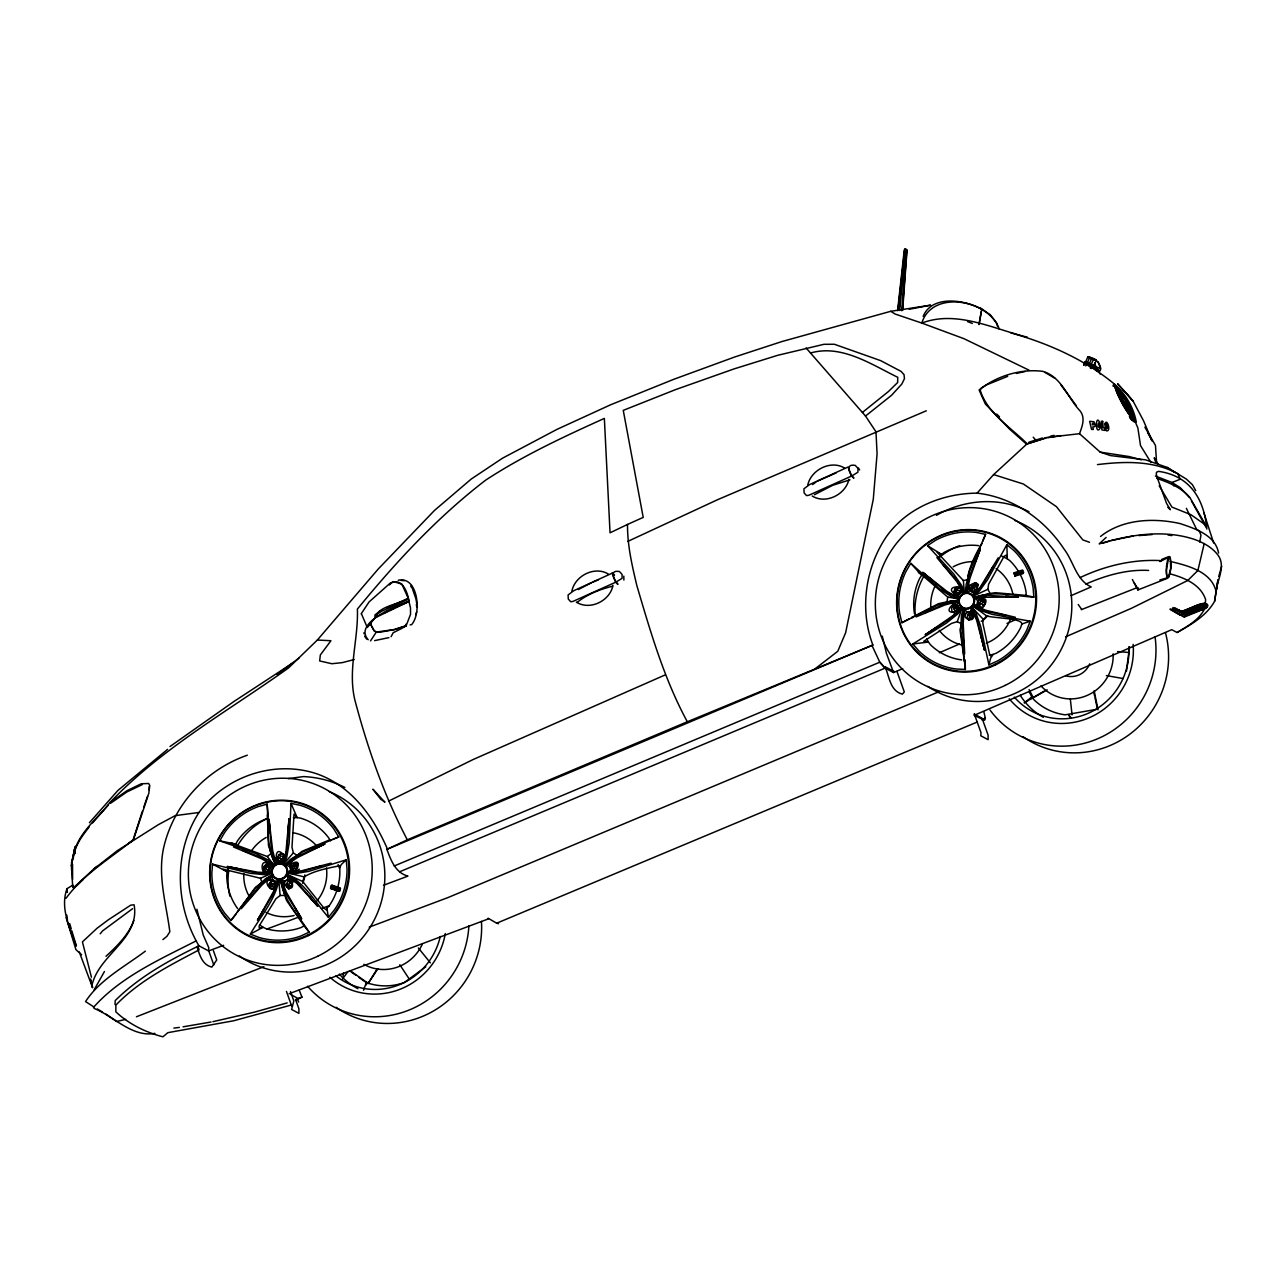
<?xml version="1.0" encoding="UTF-8"?>
<svg xmlns="http://www.w3.org/2000/svg" width="1286" height="1286" viewBox="0 0 1286 1286"><rect width="100%" height="100%" fill="white"/><g stroke="black" fill="none" stroke-linecap="round" stroke-linejoin="round"><path stroke-width="1.5" d="M1138.464 588.056L1137.885 589.952L1132.371 579.504M294.414 857.296L285.54 864.53L290.266 859.578L302.178 852.152L338.765 836.977L333.91 829.148A69.283 67.113 -62 0 0 299.959 805.245L290.99 803.348L289.173 843.005L286.778 857.119L284.126 863.549L293.337 852.859L291.986 847.233L294.028 814.183L297.13 817.607L300.474 818.105A57.966 56.15 -62 0 1 328.862 838.086L330.325 840.819M268.565 818.587L265.511 819.23A57.966 56.15 -62 0 0 237.347 841.06L235.772 844.146L231.142 843.134L267.295 856.524L273.757 864.915L268.613 860.286L256.171 853.647L219.745 840.835L224.52 832.685A69.283 67.113 -62 0 1 258.181 806.611L267.134 804.12L268.147 815.517M1117.711 392.391L1117.389 389.915L1127.115 401.168L1131.391 410.041L1128.642 403.499L1120.845 391.764L1131.391 410.041M149.112 790.038L149.224 786.357M1206.847 529.093C1204.243 499.482 1190.289 475.836 1158.541 471.351L1156.564 472.219L1156.243 474.036L1157.577 478.569L1166.515 503.292L1170.324 509.706L1167.768 507.279M1172.912 607.506L1181.866 611.798L1197.571 604.918A7.796 1.447 -19.7 0 1 1205.191 603.777M1170.196 608.921L1184.101 617.135L1202.667 609.564A8.841 1.64 -19.7 0 0 1207.04 605.786A8.841 1.64 -19.7 0 0 1198.198 607.201L1180.098 615.013L1198.584 607.731A7.796 1.447 -19.7 0 1 1206.204 606.59A7.796 1.447 -19.7 0 1 1202.587 609.853M978.791 545.666A57.966 56.15 -62 0 0 944.294 552.353L941.529 554.411L937.092 552.289L963.359 580.549L964.355 592.203L961.832 585.725L953.778 574.07L927.527 545.602L935.356 540.441A69.283 67.113 -62 0 1 976.588 532.452L985.574 534.365L969.564 571L966.075 584.905L966.059 591.881L966.461 587.107M223.651 945.29L208.605 950.949L208.75 947.637L203.252 935.067L196.919 909.266M329.232 905.73L326.885 908.286L328.396 917.32L334.344 909.99A69.283 67.113 -62 0 0 347.027 869.143L346.255 859.82L308.495 871.41L294.88 873.66L288.353 873.13L304.171 876.859C314.491 870.526 328.38 868.146 339.825 865.703L339.842 871.554A57.966 56.15 -62 0 1 337.688 887.678M973.47 592.299L973.357 594.839L977.939 590.354C974.145 594.389 968.213 591.094 968.647 585.853L967.249 591.881L970.223 590.724M967.828 576.289C970.271 564.956 975.994 552.98 982.022 543.56M687.319 721.767C664.106 678.976 650.587 632.133 636.859 585.628C632.037 565.438 627.311 545.071 627.52 524.447L643.209 517.39L623.26 410.363L675.311 389.706L734.21 368.857L777.708 355.306L823.94 344.31L834.389 344.262L880.685 360.643L901.084 371.397L904.026 374.66L904.46 378.598L901.856 384.016L891.568 395.284L865.526 416.037L875.975 431.791L877.084 453.813L873.274 499.37L845.609 632.825L837.765 651.295L814.681 669.122L687.319 721.767L407.308 839.79L386.877 849.387C390.992 860.238 395.349 872.776 407.935 876.104L383.485 885.282M290.491 991.57L293.835 1000.942L291.601 1009.462L298.915 1013.352L298.899 1008.787L295.539 999.415M288.289 828.457L288.064 832.219L289.029 818.812L285.428 857.167L283.322 863.195L287.003 850.287L289.029 818.812M407.308 839.79C384.643 796.677 368.391 750.461 355.788 703.49C346.77 672.256 358.505 640.846 357.395 609.066C395.863 562.078 437.385 517.181 485.69 480.128C523.08 455.646 563.718 436.758 604.356 418.4L610.046 532.806L627.52 524.447M974.483 589.904L976.878 589.02L976.074 586.625L973.695 587.477L975.286 590.322M237.717 908.688A57.966 56.15 -62 0 1 226.738 875.219L227.188 871.795L223.057 869.143L260.528 878.274L271.041 873.692L264.144 874.657L250.063 873.29L212.495 864.144L211.836 873.532A69.283 67.113 -62 0 0 224.97 913.542L230.982 920.471L255.094 888.626L265.495 878.772L271.571 875.348L266.347 878.82M299.316 869.143L297.018 871.233L293.947 871.088L291.938 868.789L292.163 865.671L294.494 863.565L297.548 863.726M295.748 869.465L294.156 866.635L297.339 866.201M902.659 310.344L907.032 250.031L905.457 249.211L904.267 249.854L897.596 310.617M912.996 617.569L911.597 617.505L938.458 603.697L947.01 601.848L947.718 597.058L918.397 572.029L919.619 573.315M976.54 592.09L973.486 591.946L971.477 589.647L971.718 586.512L974.032 584.423L977.071 584.567M902.338 310.489L906.839 250.111L904.637 249.259M1031.018 698.587L1031.854 696.996L1029.25 691.948M387.199 848.519C373.213 816.305 351.078 785.746 316.613 773.754C274.175 759.64 225.066 776.406 198.992 812.479L175.234 815.629L158.323 824.696L117.299 850.673L93.251 869.497L74.363 886.97L73.125 887.758L72.9 885.09L66.985 888.674C59.928 908.254 69.782 927.929 76.372 946.078L71.855 930.855M987.905 589.277L988.58 584.31L1004.125 556.243L1006.102 555.23L1007.292 558.815L1010.008 560.792A57.966 56.15 -62 0 1 1026.051 591.978L1026.132 595.418L1033.864 597.138L1033.092 587.815A69.283 67.113 -62 0 0 1013.915 550.553L1006.874 544.685L987.535 579.713L979.209 591.271L974.081 595.772L987.905 589.277L990.075 593.505L995.3 592.685L1026.132 595.418M1205.303 603.214L1205.641 599.678C1200.819 584.583 1184.502 577.735 1170.405 573.958M899.219 308.335L899.605 304.444M900.538 294.719L900.923 290.829M901.679 283.049L902.049 279.158M902.804 271.378L903.383 265.543M903.945 259.708L904.701 251.927M270.783 867.005L272.954 865.816L268.211 862.585C272.648 865.88 270.574 872.535 265.061 872.76L270.88 872.503L269.69 870.558M331.322 840.288L328.798 840.224L301.808 851.428L297.195 855.56L293.337 852.859M1006.874 544.685L1007.292 558.815L1001.874 556.195M74.331 853.615C76.067 843.552 83.188 834.871 89.232 826.85M74.733 850.898L75.054 853.422M72.546 864.256L72.611 879.415M73.286 858.518C75.054 835.241 96.482 819.921 109.712 802.802C161.538 748.179 227.895 711.367 288.594 667.884L317.353 640.026L378.245 569.007L434.507 510.413L471.271 479.019L502.553 458.17L556.999 429.363L610.512 404.833L673.8 379.29L734.611 357.026L782.081 341.497L890.732 311.308L930.598 305.168L909.17 309.299M332.045 885.218L332.399 887.147L340.372 889.864L338.957 891.407L330.968 888.69L330.631 886.745L332.045 885.218L340.034 887.919M958.697 607.892L956.88 612.586L960.963 607.908L958.697 607.892L955.369 603.761M979.064 606.092L979.594 602.62M1126.44 671.276L1129.494 646.89M1214.579 601.35L1217.922 580.018L1214.579 601.35C1206.172 616.09 1191.302 624.417 1177.06 632.503L1171.723 629.674L974.097 715.337L984.61 720.256L985.333 718.215L983.935 712.074M343.073 975.881L343.507 973.084M1120.251 392.134A21.074 2.861 60.5 0 0 1115.685 386.314L1114.351 384.032C1084.419 359.276 1047.929 343.298 1010.716 332.817M960.996 592.508L960.642 587.397L963.246 592.653L960.996 592.508L958.44 595.209L953.328 595.129L958.44 597.733L958.44 595.209M981.266 311.614L979 324.522L981.781 309.251C965.416 299.863 932.093 294.398 923.155 316.388M285.669 857.055L286.891 850.239M1199.725 542.065L1200.947 535.298L1199.452 531.102L1196.559 529.269L1186.351 508.308M72.723 887.035L71.357 865.623L74.524 848.937L74.813 853.711M988.918 664.878L990.654 658.143L993.001 654.445L996.2 653.224A57.966 56.15 -62 0 0 1020.779 627.279L1021.872 623.967C1021.936 618.116 994.866 618.309 986.716 615.962L973.518 606.381L978.967 609.95L991.844 614.29L1030.263 621.218L1026.791 630.011A69.283 67.113 -62 0 1 997.406 661.02L988.918 664.878L980.591 626.169L975.945 613.133L972.312 607.651L983.388 619.482L982.793 623.035L989.529 653.979L991.008 656.198L993.001 654.445L989.288 655.169M326.885 908.286L326.13 909.829L323.911 908.045L302.74 881.489L287.839 874.818C305.602 883.964 315.6 902.756 328.396 917.32M71.357 865.623L75.424 846.252L71.389 863.179M961.992 616.299L963.455 609.371L961.43 615.946L960.755 630.011L965.384 669.443L956.189 669.009A69.283 67.113 -62 0 1 918.847 650.925L912.819 643.981L946.448 623.083L957.588 614.081L961.912 608.632L957.218 621.668L951.576 623.389L923.814 641.216L928.428 642.068L930.485 644.768A57.966 56.15 -62 0 0 961.703 659.895M905.457 249.211L899.67 310.473M1106.137 537.419L1099.192 543.882C1129.944 534.703 1163.717 529.044 1194.871 539.557C1203.262 542.66 1211.412 547 1217.151 554.057C1226.571 565.149 1217.408 579.23 1216.058 591.431C1211.508 571.563 1187.557 565.502 1170.18 561.419M276.265 887.324L273.661 889.012L270.687 888.385L269.063 885.781L269.755 882.743L272.375 881.023L275.349 881.649C274.69 902.065 256.927 873.258 275.317 881.762M272.777 886.938L271.571 883.996L274.85 883.932M968.84 611.541C956.816 616.991 976.765 625.928 973.245 613.438L970.367 612.747L967.779 614.451L967.072 617.521L968.696 620.125M970.785 618.662L969.274 617.087L969.58 615.721L972.859 615.673M271.973 886.504L274.448 886.038L274.047 883.514M304.171 876.859L302.773 881.569M623.887 580.082L623.806 576.128M1204.21 543.576L1197.893 570.486L1187.782 580.468L1131.455 608.294L1065.58 636.843M289.559 866.394L291.729 861.829L286.344 865.382L289.559 866.394L290.7 869.883L294.992 871.779L288.498 871.924L290.7 869.883M957.025 604.645L957.829 601.816L952.106 603.311C973.373 611.011 937.092 618.405 953.489 603.857M133.824 920.567C128.584 934.745 117.01 946.207 105.982 956.27M1218.726 576.433L1221.7 566.242M415.844 614.628L416.68 611.831M228.329 868.098L227.188 871.795L212.495 864.144M237.219 912.24L255.4 887.372L263.743 881.055M263.341 869.207L264.482 865.591M265.334 868.58L266.282 865.494M1079.517 433.704C1082.169 426.405 1085.513 418.207 1080.304 411.166C1067.83 398.21 1061.689 376.734 1042.801 371.349C1020.634 368.503 996.345 376.091 979.096 389.947L985.365 404.013L1009.51 429.058L1026.614 444.265L1046.338 437.545L1079.517 433.704L1100.189 452.125L1110.509 455.582L1145.569 459.841L1167.093 467.381L1186.271 479.019L1192.411 484.693L1195.691 490.625M1117.357 390.944L1126.681 401.602L1128.947 408.739L1126.134 400.637M612.956 585.355C610.143 600.835 589.904 610.85 576.369 602.121M142.376 811.193L133.053 840.015L128.889 843.037M571.916 590.965C574.971 575.678 595.048 565.519 608.583 574.231M403.29 627.664L406.151 625.784L410.539 614.322L410.491 607.844L408 597.588M143.646 807.512L147.456 796.452M976.621 558.124L975.383 561.693L980.318 549.122L969.821 578.668L966.943 591.881L968.519 578.523L980.318 549.122M981.668 597.267L1018.416 597.074L987.648 595.434L975.126 598.167L981.652 597.588C976.797 599.019 975.56 605.417 980.077 608.085L974.177 605.352L977.215 604.307M982.681 541.39L985.574 534.365M92.479 983.34C100.533 953.826 140.158 938.25 134.098 904.797L130.77 905.135L108.41 919.747L97.045 928.251L82.417 941.882L91.435 977.199M848.937 479.34C845.641 494.58 825.773 504.53 812.173 495.994M807.801 484.838C811.209 469.744 830.885 459.761 844.516 468.024M361.543 614.065L367.282 627.52L374.982 617.859L409.125 601.414C407.598 592.942 402.823 577.848 391.249 582.687L389.594 584.728M94.119 989.866L104.471 971.477M284.929 881.28L284.158 886.199L281.763 880.154L284.929 881.28L289.655 878.868M956.816 592.91L959.34 592.83L959.324 590.258L956.816 590.354L956.302 591.656L957.62 593.328M280.332 858.759L282.84 858.678L282.84 856.122L280.316 856.203L279.801 857.489L281.136 859.193M281.602 861.524L278.773 860.414L277.583 857.553L278.74 854.643L281.554 853.374L284.399 854.467M955.691 594.1A4.228 4.099 -62 0 0 956.591 595.434C939.021 584.503 973.631 583.812 956.591 595.305L954.067 591.721L955.241 588.811L958.054 587.525L960.883 588.602M368.214 639.753C352.621 622.392 398.885 605.063 408.546 600.964M1015.779 573.652L1016.197 575.035L1014.992 576.16L1014.156 572.817L1022.515 570.036L1023.334 571.032L1015.779 573.652L1014.156 572.817M1083.696 365.047L1085.207 361.736L1089.644 363.665L1092.859 365.192L1091.332 368.519M1084.066 365.176L1085.577 361.864M1087.409 362.588L1085.722 361.607L1087.827 356.978L1095.061 359.582L1096.235 360.578L1094.016 365.578C1103.774 378.1 1101.813 362.99 1094.482 359.132M1085.754 365.915L1087.281 362.604M1086.043 361.72L1087.49 362.363L1089.483 358.006L1088.052 357.331M1093.968 365.562L1089.515 363.279L1091.509 358.923L1096.235 360.578M1091.348 364.131L1093.357 359.742M1090.255 367.973L1091.766 364.661M1090.962 368.391L1092.859 365.192M1117.389 389.915L1118.257 393.837L1127.87 407.694M1099.771 371.3L1095.399 369.323L1096.685 367.185A3.569 1.511 20 0 1 1099.61 368.23M198.992 812.479C173.192 852.313 175.153 905.537 198.944 945.805L208.605 950.949M961.446 623.726L959.999 629.947L964.42 661.358L965.111 659.847L965.384 669.443M1168.749 557.208L1166.273 570.293L1166.852 576.482L1168.444 577.318L1170.678 568.38L1170.34 558.06L1169.633 556.806L1159.908 561.596M993.242 566.194L982.408 585.259L973.534 595.064L978.212 590.467L998.209 557.786M405.942 624.273L406.199 625.671L394.577 629.481L376.219 632.101L374.049 630.751L370.111 623.485L371.252 623.131L370.175 623.405L374.13 630.638L376.219 632.101L379.852 632.246L394.529 629.577L406.151 625.784L405.749 624.658M970.705 589.004L972.248 585.837M972.393 589.567L974.515 585.194L977.344 586.577M330.968 888.69L332.399 887.147M363.488 990.252L366.494 982.183L350.081 970.641M265.029 867.921L265.816 866.459A4.228 4.099 -61.9 0 1 267.054 865.462M66.808 915.134L67.483 920.438M1118.965 390.558L1117.486 388.999L1124.478 397.47L1119.286 389.947M391.073 636.666L393.211 632.712L402.164 628.243M257.538 920.149L276.265 886.617L278.001 880.331L273.757 892.918L257.538 920.149L264.369 908.479L262.424 911.71M289.848 888.497L287.228 886.954L286.489 883.932L288.08 881.231L292.517 881.183A4.292 4.163 -62 0 0 289.463 881.907M290.974 886.665L288.691 884.221L289.398 883.016L291.504 883.08M983.018 605.61L985.044 604.034L983.549 602.009L981.523 603.584L983.822 606.027M290.186 886.247L292.211 884.672L290.716 882.646M947.718 597.058L958.038 598.874L951.495 596.64L939.632 588.988L910.761 563.3L905.987 571.466A69.283 67.113 -62 0 0 899.686 613.647L901.888 622.713L937.221 605.159L950.852 600.98L957.781 600.61L947.01 601.848M982.697 607.844L980.061 606.301L979.321 603.295L980.913 600.594L983.903 599.758M904.781 249.195L897.966 310.44M197.16 947.171C199.732 955.257 202.352 964.854 211.836 967.104L216.739 959.999L213.38 950.627M377.345 968.744L368.134 983.34M370.545 640.894L376.46 631.812M955.691 590.869L957.925 588.506A4.228 4.099 -62 0 1 959.517 588.12M66.036 898.271C83.686 874.03 110.387 858.292 133.455 839.71L148.822 793.269L149.787 785.505L148.629 783.495L141.251 783.769L127.041 790.665L109.712 802.802M367.989 983.774L377.875 968.679M250.352 934.102C260.367 916.677 274.77 900.618 278.869 880.476L280.091 895.522L275.992 898.689L259.145 925.984L259.274 928.122L263.051 927.27L266.106 928.685A57.966 56.15 -62 0 0 301.069 927.544L304.107 925.936L309.17 932.205L300.683 936.063A69.283 67.113 -62 0 1 258.904 937.43L250.352 934.102L263.051 927.27L259.772 924.955M247.314 901.068L261.138 884.029L272.005 876.12L261.91 885.073L241.27 908.704M1204.821 608.503C1199.018 620.013 1187.685 626.234 1177.06 632.503M268.436 884.961L271.459 880.621M269.996 885.813L271.844 883.144M273.854 888.53L275.702 885.861M230.982 920.471L235.788 914.378M361.141 613.888L369.082 601.928L390.333 583.024M409.125 601.414L404.045 603.745M342.43 979.064L348.024 971.477M368.471 625.639L369.934 623.726M389.288 584.6L393.452 581.593L401.891 584.133L408.273 598.376L386.925 607.812M271.089 866.362L268.742 864.401L265.704 864.755L263.726 867.182L263.984 870.284L266.298 872.23L269.369 871.892M268.067 866.587L269.24 868.822L266.99 870.059L265.848 867.825L266.716 866.732L268.87 867.005M953.601 605.642L958.134 606.06L953.601 605.642L951.64 608.069L951.897 611.155L954.228 613.117M955.707 611.364L953.746 608.696L954.63 607.619L956.784 607.876L954.63 607.619M955.418 608.037L953.746 608.696M100.195 933.813L102.542 930.935L132.603 908.672M954.903 610.93L957.138 609.693L955.996 607.458M986.796 615.962L983.388 619.482M92.544 822.895L108.249 805.149M89.409 822.702L117.958 790.376L167.55 749.4M386.877 849.387L872.889 645.042C859.45 609.821 865.253 568.219 886.102 537.082C906.389 507.938 942.333 493.374 977.071 493.149L993.612 474.598L1026.614 444.265M577.076 602.475C587.091 594.293 599.999 589.358 612.506 586.223M938.876 557.208L941.529 554.411L927.527 545.602M954.244 590.178L956.848 587.429M278.323 861.17L276.217 863.292L274.738 857.521C276.731 862.568 283.595 862.504 285.138 857.183L283.049 863.067L281.955 861.041M76.806 885.636L83.252 879.415M967.056 611.943L964.114 616.09L964.596 609.677L967.056 611.943L970.576 611.557L973.245 613.438M294.944 869.047L297.339 868.179L296.536 865.767M267.295 856.524L271.105 853.566L268.452 845.336L267.424 815.035L268.227 816.128M1184.599 616.685L1175.87 612.554M94.103 868.693L96.836 866.394M346.255 859.82L341.32 864.497L339.359 868.163L338.17 864.546M1100.511 536.471C1122.437 519.014 1153.542 517.647 1180.018 523.563C1195.015 528.562 1215.527 535.201 1218.565 553.044M162.904 939.584L166.907 936.337L169.832 931.803C166.36 904.122 157.471 876.457 163.595 847.972C173.353 804.94 205.776 769.623 247.33 755.203M862.408 412.452L888.449 391.523L897.644 382.521L897.741 377.296C871.12 364.308 841.301 344.053 810.518 353.023M110.709 803.187L126.816 791.999L142.312 784.589M277.037 674.475L298.818 658.255M425.762 966.734L404.495 982.472A57.966 56.166 -62.1 0 1 369.548 983.597L366.494 982.183L366.205 984.899M169.993 746.523L233.843 701.545L292.903 662.901M578.346 589.551L591.592 582.638M812.543 484.565L815.822 482.266M145.366 951.142C124.822 966.606 99.713 979.723 85.551 1001.585L93.894 1006.938M925.309 634.737L956.993 612.827L961.205 608.101L951.736 617.634L925.309 634.737L936.529 627.359L933.363 629.417M969.982 618.245L972.473 617.762L972.055 615.255M814.376 494.756L832.749 485.272L849.95 479.823M1043.959 691.257L1024.395 702.719M275.574 881.585L277.712 880.283L276.056 886.456C277.744 881.183 271.989 877.55 267.601 880.508L272.15 876.377L272.616 879.511M1031.742 698.539L1047.206 689.875M380.881 610.689L375.014 614.821L374.982 617.859M901.888 622.713L909.395 618.759M1021.872 623.967L1030.263 621.218M982.52 719.822L985.333 718.215L981.7 719.726M924.811 612.811L944.599 603.777L957.813 601.51L944.921 604.967L916.13 616.894M953.955 607.619L956.752 606.076M295.475 999.994L301.969 997.132L299.204 990.156M1120.91 392.841L1124.093 396.409M384.61 612.779L388.758 610.641M615.946 582.092L622.086 578.346L622.102 574.472L619.482 571.547C608.969 569.457 613.502 580.082 618.003 584.069M851.782 475.965L857.923 472.219L857.939 468.345L855.303 465.419C844.806 463.314 849.339 473.955 853.84 477.942M1024.283 702.815L1031.854 696.996L1033.912 699.68A57.966 56.166 -62 0 0 1065.146 714.823L1096.444 709.374M315.938 847.908L312.675 849.548L324.811 844.002L297.243 857.698L286.151 865.173L296.278 856.814L324.811 844.002M1078.215 604.516L1081.735 609.451M1081.301 609.677L1137.515 587.477M388.597 801.13L473.232 759.479L664.846 675.054M617.618 584.262L615.737 582.204L612.249 573.154L573.829 590.66L568.09 594.952L568.267 598.987L570.711 601.752L572.897 601.446L615.737 582.204M390.462 609.821L393.854 608.214M936.417 515.348C964.516 499.225 999.913 496.396 1028.993 511.78M627.729 541.422L717.668 499.659L926.306 410.797M817.462 481.109L836.093 472.959M196.083 940.918C160.171 959.292 120.418 976.91 93.524 1007.356L94.2 1008.465C114.004 1016.406 132.056 1037.529 154.915 1033.381M851.573 476.061L808.733 495.303L806.547 495.608L804.104 492.86L803.927 488.809L809.666 484.517L848.085 467.011L851.573 476.061L853.615 478.038M198.944 945.805C168.98 960.32 139.049 976.926 115.242 1000.556L115.001 1004.511M395.541 607.394L402.438 604.404M872.117 645.765L879.801 662.194L885.138 668.109L893.561 672.578L902.708 668.624M939.31 652.758L959.436 644.029M1007.018 623.405L1014.332 620.222M1071.061 595.643L1091.187 586.914C1076.141 580.082 1073.537 561.323 1064.101 549.154C1044.553 519.431 1012.902 497.119 977.071 493.149M939.31 691.579L448.203 897.483L369.227 927.142M1080.079 577.607C1105.317 565.631 1133.304 559.072 1161.306 560.632M332.978 839.083L338.765 836.977M394.239 865.976L879.801 662.194L885.138 668.109L399.737 871.747M977.103 722.089L496.669 923.219L488.117 918.204M408 598.279C398.853 604.886 377.955 605.706 375.319 617.875M408.016 599.115L381.813 611.155L376.846 614.354L376.171 617.071M814.681 669.122L872.889 645.042M1085.85 584.085C1105.542 575.453 1126.938 569.248 1148.623 570.437M291.44 1004.993L233.698 1020.762L167.823 1032.674L162.936 1036.805C145.848 1032.449 128.648 1023.977 115.82 1011.793L115.885 1005.089C139.097 980.848 169.736 965.384 199.105 949.872L197.915 946.303M593.248 581.883L598.504 579.793M136.445 1016.776L263.919 966.67M1161.724 559.394L1168.91 556.565M1137.885 589.952L1167.174 578.411M1181.866 611.798L1197.957 605.449M1201.574 607.04L1185.403 613.663L1201.494 607.33A6.735 1.254 -19.7 0 0 1204.998 604.854M1200.176 608.294L1185.869 613.92L1179.085 610.062M1184.679 614.997L1201.751 608.278A6.301 1.173 -19.7 0 0 1204.307 605.722M1193.874 611.991L1202.41 608.632M1184.133 616.444L1202.201 609.323A6.735 1.254 -19.7 0 0 1205.062 606.558A6.735 1.254 -19.7 0 0 1198.665 607.442L1180.098 615.013L1170.212 609.516M1089.403 366.188L1090.994 365.578A681.548 110.258 -65.6 0 1 1094.193 367.844M266.893 929.055L298.866 917.047M321.436 908.575L328.959 905.762M289.141 993.708L488.471 918.863M298.529 998.418L301.969 997.132M398.21 580.243C418.239 575.79 421.824 613.422 411.6 624.642L410.154 624.883M321.789 865.719L301.165 871.699L288.466 872.23L301.535 870.767L331.097 863.163M294.012 863.822L297.275 862.633M293.047 866.105L297.548 864.481M1007.661 376.348L986.635 384.852L981.105 388.356L980.237 390.365C987.616 413.594 1010.683 427.193 1027.144 443.799L1046.048 438.076M990.156 593.473L974.884 597.299C993.74 590.258 1014.445 596.109 1033.864 597.138M1013.77 573.781L1021.309 571.161M1016.197 575.035L1023.736 572.415M1014.992 576.16L1023.334 573.379M1028.993 442.143L1042.448 438.012M287.18 1002.903L254.483 1012.13L212.897 1021.679M1102.777 543.206L1109.689 541.052M1159.876 579.954L1167.575 577.735M1016.39 373.47L1025.183 371.461M963.359 580.549L967.731 579.681M354.245 659.525L342.349 662.628L331.836 663.721L319.651 660.94L320.327 654.992L330.936 640.717L317.353 640.026M125.674 1019.348L116.704 1021.486L105.934 1014.091M281.425 854.354L283.016 853.984M912.819 643.981L928.428 642.068L926.692 638.708M374.596 640.621L388.87 637.631M1111.409 540.522L1133.079 536.021M1050.742 436.034L1054.022 435.375M1047.752 437.722L1061.079 435.552M969.901 612.843L973.293 612.184M970.158 614.676L973.277 614.081M211.033 1022.016L183.078 1026.823M288.337 778.593L303.512 776.583A107.043 103.7 -62 0 1 344.905 787.466M173.867 1028.109L179.317 1027.418M304.107 925.936L286.553 900.489L284.817 895.361L280.091 895.522M1138.801 535.587L1152.16 534.558M1097.472 464.6C1124.414 461.32 1153.269 460.372 1177.863 473.746L1180.146 479.276L1172.012 482.491L1155.407 476.045M293.353 817.735L297.13 817.607L290.99 803.348M277.744 862.183L281.168 862.07M1008.851 596.527L1005.282 596.479L1018.416 597.074M1114.19 385.093L1113.306 385.061A21.058 2.861 60.4 0 0 1113.146 386.266M1114.255 386.588L1116.441 387.745M1133.304 416.423L1131.005 415.33L1128.722 406.103L1133.304 416.423L1131.005 415.33M1133.48 419.959L1131.294 418.802A19.274 2.604 60.4 0 1 1129.381 416.568M1131.937 420.265L1134.316 421.535A21.074 2.861 60.5 0 0 1133.882 417.902M401.361 580.484L404.431 580.661M1117.582 651.568L1129.092 652.484M1006.054 615.319L985.301 611.139L974.016 605.61L986.121 610.368L1015.393 617.28M981.813 599.356L985.205 599.806M981.588 601.269L984.722 601.671M1100.189 452.125L1129.188 456.562L1141.405 459.809M1133.432 421.503L1136.261 422.001C1133.77 407.791 1125.411 393.452 1114.351 384.032L1113.612 383.951C1118.659 397.422 1125.33 411.343 1135.249 421.776L1137.869 427.981L1140.537 445.615L1150.922 462.446M1167.929 534.976L1171.803 535.603M219.745 840.835L235.772 844.146M1123.257 678.574L1106.394 675.584M227.429 866.523L257.682 872.181L270.928 872.808L257.538 873.098L227.429 866.523L240.289 869.223L236.624 868.484M1091.573 357.797L1088.245 356.817L1093.823 358.698M496.669 923.219L498.502 923.718M242.266 850.287L262.264 857.907L273.162 865.591L261.814 858.855L233.505 846.96M1027.385 337.189C993.483 328.991 956.72 309.781 921.821 323.075L895.217 314.073L890.732 311.308M993.612 474.598L1023.415 484.018L1056.433 506.652L1082.828 539.895L1089.467 542.274M330.438 888.112L338.427 890.812M331.258 885.491L340.565 888.497M331.772 888.401L339.745 891.118M1045.116 372.49L1055.083 378.389M1156.886 478.392C1168.797 482.539 1181.705 487.619 1189.855 497.473L1205.705 525.074L1190.981 514.738L1171.9 507.07L1159.184 485.77M955.257 594.55L958.102 595.659M967.506 321.548L972.312 323.461M1089.483 358.006L1091.509 358.923M1087.49 362.363L1089.515 363.279M1175.066 607.94L1181.4 611.541L1197.491 605.208A8.841 1.64 -19.7 0 1 1206.332 603.793A8.841 1.64 -19.7 0 1 1206.413 605.095M1029.121 370.207L963.953 338.684L921.821 323.075C932.254 288.82 989.754 300.072 999.302 329.296M975.335 583.41L978.405 584.889M961.172 623.614L957.218 621.668M1085.207 361.736L1086.284 362.266M1097.73 368.118L1096.299 367.41L1094.482 363.038M1126.681 401.602L1127.645 402.116M1172.285 608.616L1180.661 612.875L1197.748 606.156A9.291 1.72 -19.7 0 1 1207.088 604.629A9.291 1.72 -19.7 0 1 1207.136 606.011M1125.893 401.377L1127.002 401.971M971.718 586.512L973.18 587.284M971.477 589.647L972.955 590.419M958.054 587.525L959.517 588.297M980.913 600.594L982.375 601.366M955.241 588.811L956.704 589.583M979.321 603.295L980.784 604.066M954.067 591.721L955.546 592.492M970.367 612.747L971.846 613.518M970.737 614.965L971.541 615.383L969.58 615.721M967.779 614.451L969.242 615.238M894.317 671.646L885.009 666.695C889.398 676.436 889.928 690.92 902.37 694.135L904.315 691.932L896.953 671.405M974.306 714.116L982.054 718.231L988.098 735.094L988.114 739.659L980.8 735.785L980.993 732.65L974.306 713.987M290.749 994.56L298.802 998.836M281.554 853.374L283.016 854.145M278.74 854.643L280.203 855.431M295.185 865.703L295.989 866.121L294.156 866.635M277.583 857.553L279.046 858.341M292.163 865.671L293.626 866.459M291.938 868.789L293.401 869.577M265.704 864.755L267.166 865.526M263.984 870.284L265.446 871.056M286.489 883.932L287.951 884.72M272.375 881.023L273.838 881.794M269.755 882.743L271.217 883.514M269.063 885.781L270.526 886.568M1093.454 358.537L1096.09 360.176M1091.444 366.044L1088.165 364.565M291.054 880.412L293.674 881.971M97.334 1008.98L102.494 1012.05M1167.093 467.381L1174.713 472.444M980.639 308.093L990.3 314.877L996.554 322.947L997.582 326.451M351.094 971.894L355.708 975.126M358.778 977.296L364.919 981.62M929.955 578.443L932.88 580.774L922.785 572.399L946.946 591.367L958.343 598.022L946.335 592.251L922.785 572.399M956.671 605.288L959.002 607.233M975.206 598.456L977.762 600.642M81.629 954.742L75.938 949.663L66.165 917.69M1128.369 412.243L1129.944 413.658L1120.17 397.39L1127.517 411.038M291.199 879.688C298.818 899.203 270.88 878.563 292.533 879.704L287.26 875.895L287.855 879.013M1071.351 718.135L1068.537 714.775L1070.466 717.652M612.474 573.074L614.531 575.051M612.249 573.154L614.306 575.131M943.04 564.634L957.266 580.709L963.535 592.541L956.543 581.24L936.851 557.545M953.649 593.216L956.093 595.611M996.666 414.044L999.479 416.793M1137.081 587.702L1133.995 582.542M1033.221 437.24L1035.68 439.973M317.706 906.228L297.436 883.932L287.405 875.621L297.693 882.855L317.706 906.228L309.09 896.326L311.453 898.994M1123.208 389.883L1132.998 400.959L1143.527 420.763L1152.063 440.921L1147.578 432.321M1127.404 403.065L1133.416 415.507L1126.874 400.959L1128.304 404.704M806.097 347.959L865.526 416.037M418.384 948.007L430.376 962.844M1119.801 392.519L1123.208 396.586M1061.095 385.221L1076.189 405.524M1117.486 388.999L1124.478 397.47M1021.727 572.543L1022.531 573.54M910.761 563.3L921.644 575.405L919.715 578.298A57.966 56.15 -62 0 0 914.442 613.599M1118.45 393.42L1128.947 408.739M296.455 910.601L285.171 892.548L281.473 880.219L286.456 892.436L301.583 918.718L294.88 907.402M288.369 885.459L290.234 887.999M286.907 886.665L288.932 889.43M1120.862 399.592L1127.5 410.716M309.17 932.205C298.802 915.696 283.595 900.409 280.605 880.428L284.817 895.361M364.613 636.168L366.606 639.046M1189.502 497.553L1180.226 487.635L1172.012 482.491L1173.925 485.947M1120.845 391.764L1127.115 401.168M409.318 979.16L399.817 964.757M1123.578 396.667L1130.298 408.98M957.138 580.806L960.947 586.721M294.671 907.498L301.583 918.718M1158.139 464.262L1154.217 457.8L1155.809 462.446M1191.495 500.961L1206.332 527.758M858.485 468.04L859.643 469.985M1144.878 427.177L1155.487 445.47L1156.596 462.976M1029.089 689.585L1033.43 698.009M410.909 586.287L411.488 587.413M411.311 585.516L415.957 598.987L417.403 607.281M1098.26 362.025L1100.478 368.632M1128.819 407.742L1132.452 416.101M262.022 882.807L260.528 878.274M297.243 998.692L298.657 1002.083M79.298 951.962L92.528 987.552L90.663 978.935M1131.326 411.086L1132.419 414.381M286.44 991.41L291.793 1006.343M209.104 951.849L213.781 964.918M893.561 672.578L886.456 653.384L882.292 636.152M1203.969 513.066L1213.662 543.03M69.685 923.573L71.293 928.958M1128.722 406.103L1131.503 415.474M73.495 887.083L73.8 888.128M271.105 853.566L275.156 863.838C265.591 845.625 268.517 823.956 267.134 804.12M984.433 649.993L976.669 620.35L971.573 608.182L977.28 619.595L984.433 649.993L981.282 637.052L982.118 640.589M1093.743 692.366L1094.595 695.871M1094.177 690.775L1098.003 709.856M90.968 980.752L92.528 987.552M1094.997 697.719L1097.424 708.827M906.276 249.291L901.711 310.682M963.761 644.141L961.928 622.569L964.307 609.596L963.198 622.954L964.677 653.818M269.69 829.052L270.156 832.798L269.015 819.455L272.664 850.448L275.96 863.436L271.459 850.785L269.015 819.455M1070.354 699.23L1072.058 714.871M416.391 604.388L416.68 606.944M67.354 892.13L66.985 888.674L67.21 892.275M363.954 632.728L364.034 633.773M277.712 856.926L277.728 860.43M1131.921 420.249A21.074 2.861 60.4 0 1 1129.847 417.837M1093.936 367.651A682.175 110.355 -65.6 0 1 1096.058 370.159M1091.685 366.221A681.226 110.21 -65.6 0 1 1097.103 370.77M1091.798 365.272A682.175 110.355 -65.6 0 1 1100.173 374.065M1095.334 368.937A681.548 110.258 -65.6 0 1 1097.456 371.429M1129.96 413.69A15.85 2.154 60.5 0 1 1120.17 397.374M1126.874 400.943A15.85 2.17 60.4 0 1 1133.416 415.507M1205.85 604.131A7.796 1.447 -19.7 0 1 1205.4 604.87M1202.603 605.433A6.301 1.173 -19.7 0 1 1204.307 605.722M1128.851 646.842A66.856 64.782 -62 0 1 1088.229 713.28A66.856 64.782 -62 0 1 1014.349 697.125M1043.364 717.299A66.856 64.782 -62 0 1 1020.232 695.244M1113.162 653.835A42.551 41.232 -62 0 1 1087.442 695.308A42.551 41.232 -62 0 1 1040.985 685.904M1089.74 663.833A20.062 19.435 -62 0 1 1065.74 675.777M1133.127 644.366A71.727 69.492 -62 0 1 1089.692 717.524A71.727 69.492 -62 0 1 1009.237 698.796M1155.037 636.795A94.216 91.29 -62 0 1 1098.919 738.212A94.216 91.29 -62 0 1 989.995 710.001M1165.47 632.76A94.216 91.29 -62 0 1 1128.947 734.836A94.216 91.29 -62 0 1 1023.077 736.717M440.278 936.481A66.856 64.782 -62.1 0 1 335.984 975.945M357.91 988.709A66.856 64.782 -62.1 0 1 339.343 974.081M422.29 944.229A42.551 41.232 -62.1 0 1 363.842 964.323M445.31 933.572A71.727 69.492 -62.1 0 1 399.303 989.545A71.727 69.492 -62.1 0 1 329.875 977.28M481.446 921.387A94.216 91.29 -62.1 0 1 434.33 1010.491A94.216 91.29 -62.1 0 1 336.128 1007.324M468.892 925.711A94.216 91.29 -62.1 0 1 406.874 1010.909A94.216 91.29 -62.1 0 1 307.547 986.233M915.23 615.399A66.856 64.766 -62 0 1 923.557 576.739M938.909 557.835A66.856 64.766 -62 0 1 959.726 545.618M996.152 568.669A42.551 41.216 -62 0 1 1012.805 593.746M1010.555 619.096A42.551 41.216 -62 0 1 986.314 643.209M963.118 645.299A42.551 41.216 -62 0 1 939.23 630.349M930.871 608.487A42.551 41.216 -62 0 1 935.485 585.194M953.199 566.821A42.551 41.216 -62 0 1 974.193 561.596M968.953 619.884A4.228 4.099 -62 0 1 968.374 618.357M970.271 614.033A4.228 4.099 -62 0 1 971.766 613.438M987.728 615.592A20.062 19.435 -62 0 1 981.234 621.299M982.311 601.237A4.292 4.163 -62 0 1 983.79 600.482M974.724 582.863A20.062 19.435 -62 0 1 977.874 584.133M972.602 588.795A4.228 4.099 -62 0 1 973.036 587.204M954.968 606.269A4.228 4.099 -62 0 1 958.134 605.915M1014.574 520.348A94.216 91.274 -62 0 1 1060.805 650.153A94.216 91.274 -62 0 1 927.785 686.354M229.921 896.246A66.856 64.766 -62 0 1 228.779 870.413M237.46 845.818A66.856 64.766 -62 0 1 267.97 818.185M292.629 832.685A42.551 41.216 -62 0 1 315.986 845.191M326.467 867.97A42.551 41.216 -62 0 1 316.999 900.859M294.14 915.487A42.551 41.216 -62 0 1 265.993 912.369M248.391 894.831A42.551 41.216 -62 0 1 243.81 873.58M251.349 851.027A42.551 41.216 -62 0 1 266.234 837.427M294.092 871.024A4.292 4.163 -62 0 1 293.079 867.97M270.944 888.128A4.228 4.099 -62 0 1 270.414 884.961M337.173 889.43A57.966 56.15 -62 0 1 329.232 905.73M304.83 874.866A20.062 19.435 -62 0 1 302.612 883.241M265.286 871.136A4.228 4.099 -61.9 0 1 264.852 869.561M329.28 791.629A94.216 91.274 -62 0 1 372.956 922.4A94.216 91.274 -62 0 1 239.341 955.964M1104.851 424.235L1105.606 429.572A5.192 1.656 84.1 0 0 1106.49 430.826C1111.683 431.871 1106.716 416.889 1104.851 424.235M1107.407 427.724C1105.124 432.739 1106.153 417.178 1107.407 427.724M1166.515 566.161L1166.418 574.022L1167.656 577.961L1168.54 577.543C1171.032 571.113 1172.125 563.091 1169.537 556.581L1167.752 558.896L1166.515 566.161M1101.009 426.534C1094.547 440.359 1095.302 406.714 1101.009 426.534M1099.594 426.454C1096.588 430.553 1098.758 417.066 1099.594 426.454M270.494 867.037C260.962 885.411 257.875 850.769 270.494 867.037M1095.463 425.248L1094.707 426.695L1092.746 426.936L1093.341 429.428L1091.557 429.46L1089.628 421.326L1094 421.776L1095.463 425.248M284.415 856.412C274.256 874.335 272.905 839.34 284.415 856.412M969.676 585.435C972.2 605.947 986.619 574.392 969.676 585.435M971.332 608.358L970.641 611.252L974.386 614.097L971.332 608.358M290.282 864.674C292.485 885.009 307.049 853.422 290.282 864.674M978.035 600.787C978.421 621.154 995.637 590.981 978.035 600.787M1093.647 424.509C1091.042 426.245 1092.698 421.004 1093.647 424.509M1116.361 386.829L1115.573 386.797A18.711 2.54 60.5 0 0 1120.829 400.83A18.711 2.54 60.5 0 0 1132.114 418.063L1134.236 419.172A18.711 2.54 60.5 0 0 1128.995 405.17A18.711 2.54 60.5 0 0 1117.695 387.922L1116.361 386.829M1102.697 421.358L1101.314 421.229L1101.909 429.942L1104.867 430.392L1104.706 428.077L1103.131 427.756L1102.697 421.358M384.755 802.014L380.688 799.233L372.892 789.202L384.755 802.014M1127.468 394.738L1117.614 383.791L1132.998 400.959L1127.468 394.738M968.679 608.391A7.909 7.652 -62 0 0 972.071 595.145A7.909 7.652 -62 0 0 959.179 599.083A7.909 7.652 -62 0 0 968.679 608.391M968.696 608.632A8.198 7.957 -62 0 0 972.2 594.888A8.198 7.957 -62 0 0 958.826 598.971A8.198 7.957 -62 0 0 968.696 608.632M995.428 664.942A71.727 69.476 -62 0 0 1007.388 541.888A71.727 69.476 -62 0 0 896.953 595.675A71.727 69.476 -62 0 0 995.428 664.942M994.962 664.315A71.116 68.897 -62 0 0 1006.858 542.306A71.116 68.897 -62 0 0 897.339 595.595A71.116 68.897 -62 0 0 994.962 664.315M968.503 608.053A7.603 7.362 -62 0 0 971.766 595.305A7.603 7.362 -62 0 0 959.372 599.099A7.603 7.362 -62 0 0 968.503 608.053M1005.138 685.406A94.216 91.274 -62 0 0 1020.843 523.756A94.216 91.274 -62 0 0 875.782 594.421A94.216 91.274 -62 0 0 1005.138 685.406M282.856 878.547A7.909 7.652 -62 0 0 284.19 864.98A7.909 7.652 -62 0 0 272.005 870.895A7.909 7.652 -62 0 0 282.856 878.547M282.92 878.772A8.198 7.957 -62 0 0 284.286 864.69A8.198 7.957 -62 0 0 271.651 870.847A8.198 7.957 -62 0 0 282.92 878.772M308.479 935.549A71.727 69.476 -62 0 0 320.423 812.495A71.727 69.476 -62 0 0 209.988 866.282A71.727 69.476 -62 0 0 308.479 935.549M307.997 934.906A71.116 68.897 -62 0 0 319.909 812.913A71.116 68.897 -62 0 0 210.39 866.201A71.116 68.897 -62 0 0 307.997 934.906M282.647 878.225A7.603 7.362 -62 0 0 283.917 865.173A7.603 7.362 -62 0 0 272.198 870.879A7.603 7.362 -62 0 0 282.647 878.225M318.189 956.012A94.216 91.274 -62 0 0 333.894 794.362A94.216 91.274 -62 0 0 188.817 865.028A94.216 91.274 -62 0 0 318.189 956.012"/></g></svg>
